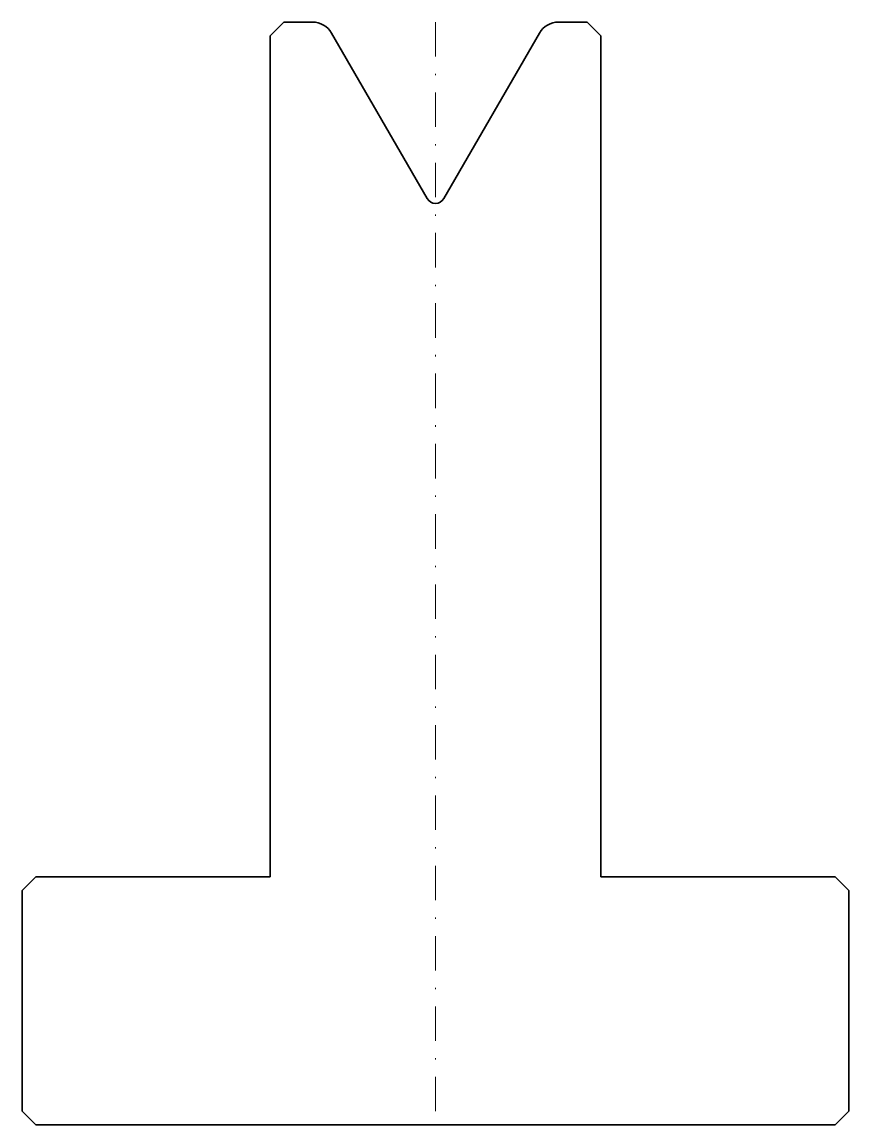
# Model space of a CAD drawing. Header units: millimetres. Extents: x -30 to 30, y -80 to 0.
import ezdxf

# ---------------------------------------------------------------- set-up
doc = ezdxf.new("R2010")
doc.units = ezdxf.units.MM
doc.header["$LTSCALE"] = 5
doc.linetypes.add('AUSGEZOGEN', pattern=[0])
doc.linetypes.add('DASHDOT', pattern=[1, 0.5, -0.25, 0, -0.25])
doc.layers.add('2', color=7, linetype='Continuous')

# ---------------------------------------------------------------- blocks, each defined once
blk = doc.blocks.new('20301_nNn00')
at = {"layer": '2', "color": 7, "linetype": 'AUSGEZOGEN', "lineweight": 35}
for p, q in [((-12, -1), (-11, 0)), ((-11, 0), (-8.924, 0)), ((8.924, 0), (11, 0)), ((11, 0), (12, -1)), ((-7.538, -0.8), (-0.606, -12.806)), ((0.606, -12.806), (7.538, -0.8)), ((-12, -62), (-12, -1)), ((12, -1), (12, -62)), ((-30, -63), (-29, -62)), ((-29, -62), (-12, -62)), ((12, -62), (29, -62)), ((29, -62), (30, -63)), ((-30, -79), (-30, -63)), ((30, -63), (30, -79)), ((-29, -80), (-30, -79)), ((30, -79), (29, -80)), ((29, -80), (-29, -80))]:
    blk.add_line(p, q, dxfattribs=at)
for centre, radius, start, end in [((-8.924, -1.6), 1.6, 30, 90), ((8.924, -1.6), 1.6, 90, 150), ((0, -12.456), 0.7, 210, 330)]:
    blk.add_arc(centre, radius, start, end, dxfattribs=at)

msp = doc.modelspace()

# ---------------------------------------------------------------- linework, layer by layer
at = {"layer": '2', "color": 7, "linetype": 'DASHDOT', "lineweight": 18}
msp.add_line((0, 0), (0, -80), dxfattribs=at)

# ---------------------------------------------------------------- block references
msp.add_blockref('20301_nNn00', (0, 0))

doc.saveas('drawing.dxf')
